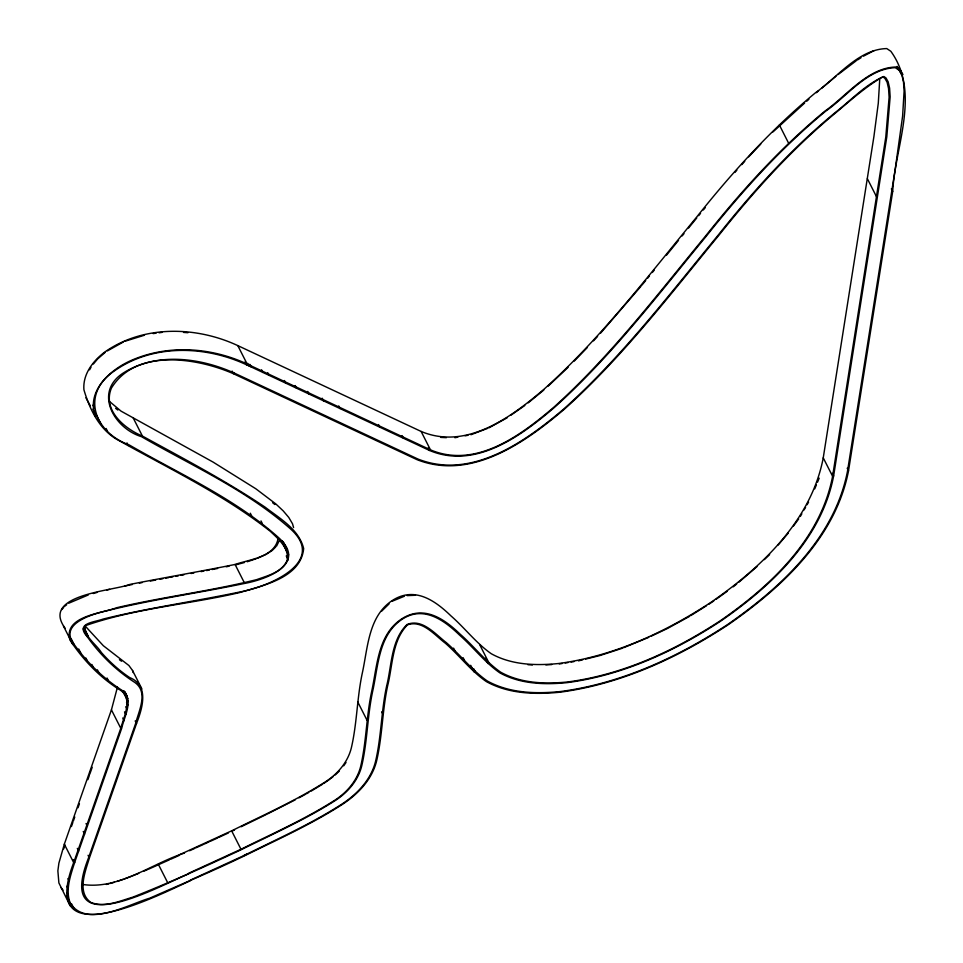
<?xml version="1.0" encoding="UTF-8"?>
<svg xmlns="http://www.w3.org/2000/svg" width="963" height="963" viewBox="0 0 963 963"><rect width="100%" height="100%" fill="white"/><g stroke="black" fill="none" stroke-linecap="round" stroke-linejoin="round"><path stroke-width="1.44" d="M74.32 863.378L121.807 727.98C124.191 716.436 134.555 699.415 122 690.339C103.077 678.193 86.839 662.267 73.802 643.958C58.767 623.735 92.099 614.189 106.412 610.867C151.841 599.54 198.294 593.088 244.096 583.53C266.269 579.545 308.04 564.113 278.379 537.438C234.503 498.268 179.768 474.073 129.211 444.93C93.965 432.218 80.254 393.915 114.561 370.791C152.732 343.887 205.119 345.464 246.263 364.664L429.594 450.491C475.421 469.751 520.959 436.022 554.303 407.542C611.216 356.43 657.669 295.208 706.12 236.38C742.124 191.095 781.029 147.989 825.748 111.118C847.223 96.18 867.314 68.662 895.277 67.675L899.201 70.287L901.91 75.078L903.511 82.06L904.101 91.232L902.608 116.102L895.145 169.669L847.5 471.196C834.488 538.064 780.993 587.55 727.294 624.746C676.893 657.741 620.449 683.634 560.297 691.554C535.633 693.974 509.451 693.252 487.266 680.973C471.798 670.212 460.41 654.972 446.314 642.622C435.457 634.316 422.3 618.174 407.048 624.493C390.978 640.166 391.797 665.481 386.644 685.981C381.372 710.261 381.372 735.311 375.967 759.554C371.706 779.705 356.442 795.077 339.506 805.646C308.942 824.978 275.827 839.772 243.483 855.782L190.18 880.242M879.761 78.834L878.292 103.21L873.91 136.565L823.245 457.858C811.219 520.694 761.348 567.52 710.826 602.417C664.795 632.559 613.262 656.297 558.311 663.543C535.669 665.77 511.654 665.024 491.286 653.745C476.071 643.079 464.864 628.02 450.937 615.875C434.674 600.13 414.066 585.901 391.724 600.888C368.384 616.826 367.83 647.81 362.365 672.8C357.129 696.935 357.092 721.829 351.784 745.928C348.51 762.034 337.062 774.89 323.279 783.172C294.076 801.505 262.466 815.541 231.638 830.84L179.299 854.843M278.151 538.088C275.189 557.168 249.923 559.298 235.068 564.462C200.075 571.528 164.878 577.499 129.861 584.433C112.815 591.113 40.133 594.448 65.183 628.321M234.25 373.054L417.87 459.014C471.268 480.14 524.739 442.198 563.812 408.95C621.629 357.141 668.864 295.099 717.989 235.369C753.283 190.999 791.333 148.687 835.198 112.575C850.931 100.321 865.448 84.515 883.817 76.498L885.96 77.919L888.139 81.759L889.595 88.102L890.149 96.842L886.803 136.83L833.633 475.939C821.535 539.051 771.411 586.058 720.673 621.123C674.341 651.457 622.459 675.34 567.147 682.635C544.372 684.886 520.201 684.127 499.713 672.776C484.473 662.111 473.254 647.04 459.315 634.882C443.799 619.823 422.913 604.993 401.487 619.678C378.579 635.556 378.23 666.203 372.753 690.856C367.505 715.015 367.481 739.921 362.16 764.032C358.826 780.403 347.101 793.44 333.114 801.878C303.814 820.283 272.096 834.367 241.159 849.715C205.444 866.459 169.44 882.686 132.75 897.179C119.496 901.115 104.678 907.784 90.907 902.475C76.559 892.268 85.442 871.371 89.403 857.937L136.517 723.562C142.343 708.527 149.53 685.536 129.728 677.591C119.195 670.573 109.77 662.002 101.404 652.541C96.119 644.078 83.998 636.724 85.021 625.806C134.748 608.291 188.206 604.499 239.426 592.63C262.73 585.516 300.865 578.053 303.658 548.525C298.915 529.265 279.848 518.539 265.21 507.224C225.884 480.826 183.885 458.785 142.404 436.058C124.263 428.547 102.367 410.021 111.383 388.161C135.879 347.968 197.15 357.803 233.455 373.728L417.003 459.652C470.955 480.922 525.016 442.655 564.523 409.046C622.399 357.189 669.694 295.087 718.88 235.285C754.125 190.987 792.104 148.747 835.896 112.683C850.064 100.73 864.004 88.271 879.845 78.533C881.59 77.305 883.432 76.402 884.973 78.485L887.116 82.252L888.548 88.548L889.114 97.263L885.767 137.215L832.598 476.288C820.56 539.124 770.701 585.949 720.18 620.846C674.148 650.988 622.616 674.726 567.664 681.96C545.022 684.199 521.007 683.453 500.64 672.174C485.424 661.509 474.217 646.45 460.278 634.304C444.027 618.559 423.407 604.331 401.065 619.317C377.725 635.255 377.183 666.24 371.718 691.229C366.47 715.365 366.434 740.258 361.137 764.357C357.863 780.463 346.403 793.319 332.632 801.601C303.429 819.934 271.819 833.97 240.979 849.27L188.652 873.272M190.289 880.724C155.524 896.625 37.461 957.078 73.682 862.607L120.784 728.281C124.034 716.099 134.013 696.863 118.365 688.99C98.912 676.435 82.625 659.294 69.962 639.998C63.269 616.019 101.789 613.563 116.547 607.761C162.976 596.879 210.5 591.15 256.76 579.606C267.858 575.573 282.219 572.227 287.215 560.177C289.273 547.947 278.211 538.871 270.302 531.323C223.055 494.103 168.188 468.247 115.993 438.899C98.708 428.234 89.439 408.541 83.925 389.786C82.625 374.366 92.93 361.005 104.606 352.157C143.162 324.892 196.151 326.144 237.801 345.609L421.12 431.436C466.393 450.54 511.329 417.135 544.239 389.004C601.093 337.941 647.485 276.79 695.888 218.023C731.952 172.678 770.906 129.511 815.697 92.58C837.304 77.461 858.49 49.101 886.779 48.583L890.835 51.28C920.821 92.785 895.109 145.822 892.689 191.468L848.523 470.847C835.451 537.992 781.703 587.659 727.787 625.011C677.085 658.211 620.292 684.248 559.78 692.228C534.983 694.648 508.657 693.926 486.339 681.587C470.847 670.814 459.447 655.562 445.339 643.2C434.734 635.231 422.3 619.558 407.457 624.855C392.025 640.576 392.748 665.385 387.68 685.608C382.407 709.912 382.407 734.974 377.002 759.217C372.669 779.657 357.129 795.197 339.975 805.923C309.328 825.327 276.104 840.169 243.651 856.239C212.739 871.094 181.116 884.359 149.747 898.178C126.285 905.088 81.133 931.678 67.217 897.444M71.226 905.34C64.449 891.618 70.419 875.849 74.705 862.306L73.369 859.67M117.486 687.016L111.431 709.851L64.328 844.178L58.899 863.125L57.864 870.829L58.887 882.939L70.215 905.87M63.702 848.897L64.942 845.129M71.406 826.591L72.887 822.39M73.357 821.042L74.765 817.009M78.027 807.728L79.423 803.756M87.874 779.657L89.294 775.588M89.776 774.204L92.207 767.294M814.746 488.867L816.407 484.858M817.527 482.174L819.188 478.166M276.574 546.093L278.897 541.435M89.583 369.816L90.979 367.312M800.325 516.433L801.83 513.833M804.081 509.933L805.586 507.332M807.09 504.72L808.595 502.12M343.707 765.814L346.018 762.479M381.396 611.409L389.076 603.897M788.312 533.033L778.14 545.046M793.512 525.967L798.7 518.913M666.396 255.303L678.494 240.413M682.153 235.923L683.983 233.672M688.545 228.062L696.767 217.951M698.644 215.664L700.522 213.389M703.339 209.97L705.217 207.683M641.912 285.144L645.692 280.546M647.581 278.247L649.471 275.948M652.312 272.505L654.202 270.206M93.375 364.014L97.636 358.934L105.208 352.362M640.973 286.288L600.599 333.126M61.849 609.579L63.727 607.388M734.901 172.437L736.864 170.21M741.799 164.637L744.748 161.29M587.406 347.45L574.225 361.101M593.497 340.842L597.554 336.436M748.684 156.837L760.758 144.053M568.146 367.264L548.14 386.151M275.707 546.96L272.264 550.427L265.957 554.459L257.615 558.239M772.964 131.931L804.647 103.041M902.945 74.584L900.188 69.709L896.12 67.013C867.832 67.53 846.646 95.891 825.05 111.01C780.259 147.941 741.293 191.107 705.229 236.453C656.838 295.22 610.434 356.37 553.593 407.433C520.682 435.565 475.734 468.969 430.473 449.865L247.154 364.038C212.029 347.667 170.078 344.393 133.881 359.307C111.973 368.059 85.996 389.895 95.253 416.221M756.93 566.677L739.006 582.109M764.333 559.623L769.63 554.592M335.22 774.95L339.397 771.002M806.789 101.163L808.92 99.273M816.407 92.689L818.562 90.847M821.8 88.102L835.92 76.294M733.252 586.828L736.707 583.999M528.218 402.847L543.83 390.027M838.123 74.524L856.167 60.813M331.128 778.212L333.174 776.575M64.653 606.293L66.7 604.752M713.776 600.936L708.912 604.21M716.219 599.179L727.221 591.294M510.775 415.282L524.811 405.495M323.761 783.449L330.116 779.031M246.745 854.109L243.483 855.782M107.459 350.881L123.3 342.021M857.383 60.031L861.042 57.708M863.474 56.155L874.043 50.618M690.832 615.562L706.505 605.715M322.641 784.159L311.181 791.08M306.439 793.801L308.81 792.441M488.891 427.873L507.272 417.725M689.628 616.32L667.335 628.538L651.385 636.086M68.758 603.211L88.283 594.965M298.963 797.833L305.187 794.475M295.232 799.844L267.365 813.964M266.077 814.602L241.195 826.736M231.806 831.286L234.491 829.986M648.737 637.35L623.53 647.738M228.315 832.971L218.926 837.353M217.807 837.87L210.512 841.217M204.337 844.033L209.2 841.818M196.175 847.753L203.121 844.587M189.603 850.726L194.863 848.343M184.487 853.037C151.384 863.727 118.834 889.896 82.649 884.467M170.716 859.237L179.407 855.325M188.76 873.754C157.571 886.815 54.662 944.378 88.379 858.238L135.494 723.875C138.612 711.067 148.82 692.325 134.808 682.43C116.138 670.453 100.092 654.78 87.248 636.699C74.801 623.013 94.254 622.411 102.993 619.101C148.121 607.942 194.261 601.526 239.751 592.004C266.318 587.394 327.059 563.319 291.548 529.855C247.455 490.36 192.359 465.996 141.489 436.672C114.404 428.463 93.616 392.916 122.566 373.475C155.741 351.904 199.895 357.538 234.346 373.09M159.653 864.196L169.476 859.79M148.904 869.023L158.426 864.75M143.776 871.214L147.616 869.565M392.134 601.249L404.424 596.229M132.605 875.812L138.72 873.345M470.919 434.746L487.507 428.403M124.66 878.81L131.377 876.294M124.588 341.384L144.462 335.22M247.226 561.766L256.314 558.672M117.053 881.422L123.312 879.303M622.206 648.268L599.997 655.526L585.624 659.089M110.276 883.456L114.416 882.24M93.303 593.521L97.058 592.438M236.128 564.727L244.446 562.512M578.438 660.883L582.747 659.811M106.399 884.455L108.891 883.853M106.881 589.97L109.589 589.356M125.07 585.986L128.019 585.372M226.173 566.786L229.025 566.22M129.487 585.071L132.304 584.517M139.358 583.133L142.175 582.579M201.074 571.625L203.831 571.095M206.588 570.578L209.332 570.048M212.089 569.518L217.602 568.471M150.312 581.05L155.729 580.027M454.897 437.72L457.81 437.178M465.093 435.83L468.006 435.288M190.987 573.503L193.876 572.961M160.039 579.22L162.916 578.691M165.78 578.161L168.657 577.631M170.09 577.367L172.846 576.861M175.603 576.356L178.348 575.838M181.104 575.332L183.849 574.827M559.274 663.964L562.223 663.495M565.173 663.013L568.122 662.544M571.071 662.062L574.02 661.593M153.105 333.595L156.09 333.198M159.064 332.789L162.037 332.379M545.852 664.915L551.823 664.554M407.168 595.616L415.498 595.266M440.753 437.407L446.399 437.659M527.929 664.699L532.407 664.988M183.512 332.416L187.929 332.716M293.583 527.568L292.511 523.764L288.756 517.42L283.182 510.859L275.827 503.938L255.857 488.795L213.076 462.084L121.049 411.141L109.349 401.33M119.436 659.751L121.567 661.22M115.62 408.348L117.871 410.045M272.589 502.686L274.864 504.528M85.683 626.564L103.354 645.74L128.91 665.517L132.545 670.501L141.898 688.93M60.862 887.441L63.028 890.101M85.912 397.791L90.257 405.664M899.249 69.818L901.91 75.078M897.191 66.339L899.201 70.287M891.353 188.844L892.689 191.468M867.374 178.709L876.727 197.138M779.38 124.985L788.721 143.415M847.199 468.211L848.523 470.847M832.297 473.302L833.633 475.939M823.245 457.858L832.598 476.288M421.12 431.436L430.473 449.865M428.258 447.867L429.594 450.491M402.089 435.613L403.425 438.237M378.531 424.575L379.867 427.211M479.634 644.548L488.987 662.977M485.352 658.295L488.012 663.555M473.676 668.683L475.012 671.319M470.702 665.313L474.049 671.897M338.711 405.941L340.047 408.577M463.131 657.717L464.467 660.341M453.585 648.147L454.921 650.783M322.184 398.201L323.52 400.837M307.727 391.435L309.063 394.06M295.184 385.561L296.52 388.197M284.446 380.529L285.77 383.166M267.762 372.729L269.098 375.353M261.563 369.816L262.899 372.452M249.838 364.327L251.174 366.963M247.756 363.352L249.092 365.988M237.801 345.609L247.154 364.038M245.529 362.317L246.865 364.941M244.927 362.028L246.444 364.748M232.119 371.092L233.455 373.728M381.697 711.813L383.033 714.438M283.086 541.567L287.094 549.464M282.34 541.037L283.676 543.674M281.954 541.688L288.635 554.857M286.24 555.916L288.25 559.864M357.694 701.834L367.035 720.264M260.997 520.923L262.333 523.559M250.296 513.219L251.632 515.855M235.068 564.462L244.421 582.892M133.05 417.629L142.404 436.058M126.96 442.908L128.296 445.544M106.111 428.487L107.447 431.123M92.978 405.134L94.314 407.77M95.277 413.019L100.609 423.551M92.942 409.143L96.288 415.727M231.638 830.84L240.979 849.27M125.142 692.265L127.152 696.225M124.588 691.482L125.924 694.118M123.878 690.76L127.886 698.657M122.783 691.025L128.127 701.558M126.538 702.436L127.874 705.072M135.181 720.926L136.517 723.562M125.78 706.698L127.116 709.322M84.238 628.261L88.247 636.158M83.239 628.803L87.248 636.699M124.516 711.838L125.852 714.474M107.025 678L108.362 680.624M122.746 718.013L124.083 720.649M97.371 669.827L98.708 672.463M91.834 664.434L93.17 667.07M85.839 657.982L87.176 660.606M111.431 709.851L120.784 728.281M78.713 649.002L80.723 652.95M71.13 638.686L73.802 643.958M63.45 626.07L72.803 644.5M158.329 864.268L167.682 882.698M86.044 823.521L87.38 826.146M83.251 831.454L84.588 834.09M88.066 855.3L89.403 857.937M77.317 848.379L78.653 851.015M64.328 844.178L73.682 862.607M67.952 878.557L69.288 881.193M66.916 886.225L68.253 888.861M66.929 892.773L68.265 895.397M71.394 903.571L74.067 908.831M66.591 895.614L69.264 900.874M132.545 670.501L133.171 672.559"/></g></svg>
